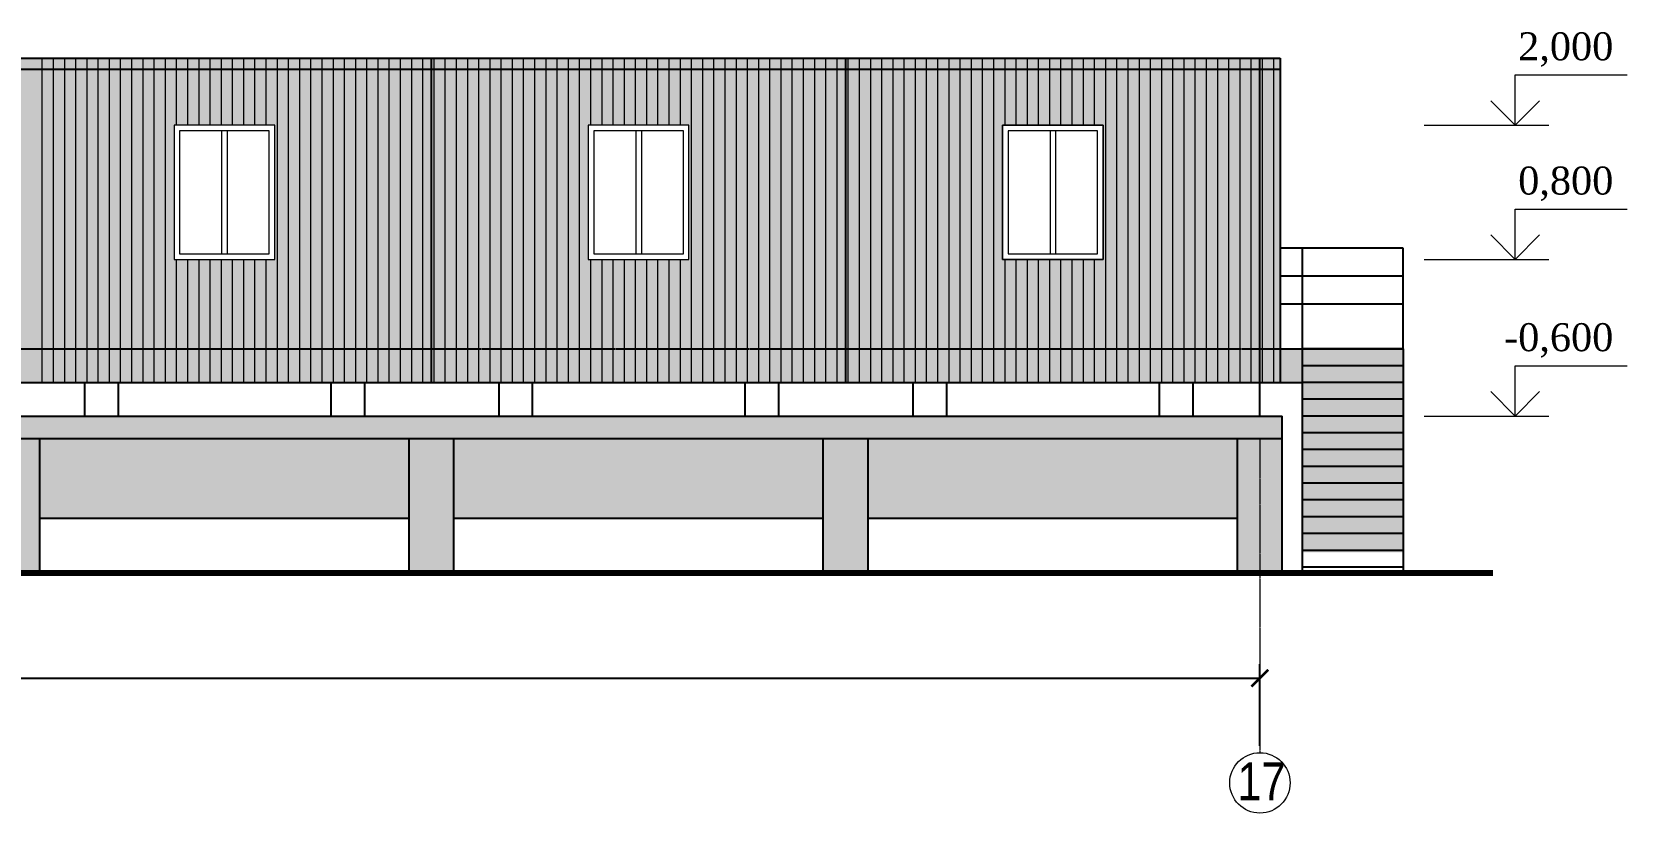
# Model space of a CAD drawing. Header units: millimetres. Extents: x 52 to 69096, y 37 to 64062.
# Drawn here: x 53061 to 67310, y 45498 to 52481 of the extents above; entities that cross this region are included whole.
import ezdxf

# ---------------------------------------------------------------- set-up
doc = ezdxf.new("R2010")
doc.units = ezdxf.units.MM
doc.linetypes.add('ACAD_ISO02W100', pattern=[15, 12, -3])
doc.linetypes.add('ACAD_ISO04W100', pattern=[30, 24, -3, 0, -3])
for name, color, linetype, lineweight, true_color in [('окна', 7, 'Continuous', 18, 0x000000), ('оси', 7, 'Continuous', 18, 0x000000), ('отметки', 7, 'Continuous', 18, 0x000000), ('отметки @ 100', 7, 'Continuous', 18, 0x000000), ('разрез', 7, 'Continuous', 25, 0x000000), ('разрез @ 5', 7, 'Continuous', 25, 0x000000), ('фасад', 7, 'Continuous', 25, 0x000000), ('фасад @ 100', 7, 'Continuous', 25, 0x000000), ('штриховка', 7, 'Continuous', 18, 0x000000)]:
    doc.layers.add(name, color=color, linetype=linetype, lineweight=lineweight, true_color=true_color)
doc.styles.get("Standard").update_dxf_attribs({"font": 'arial.ttf'})
doc.styles.add('стиль1', font='times.ttf', dxfattribs={"height": 3})
doc.styles.add('стиль6', font='ARIALN.TTF')
doc.dimstyles.new('Копиягг', dxfattribs={"dimtxt": 2, "dimasz": 1.5, "dimexe": 1.25, "dimexo": 0.625, "dimtad": 1, "dimdec": 0, "dimtxsty": 'Standard', "dimblk": 'ARCHTICK', "dimcen": 2.5, "dimadec": 0, "dimazin": 0, "dimtfac": 1, "dimtdec": 0, "dimtmove": 0, "dimatfit": 3, "dimfxl": 1, "dimarcsym": 0})

# ---------------------------------------------------------------- blocks, each defined once
blk = doc.blocks.new('_ArchTick')
at = {"color": 0, "linetype": 'ByBlock', "const_width": 0.15}
blk.add_lwpolyline([(-0.5, -0.5), (0.5, 0.5)], dxfattribs=at)
blk = doc.blocks.new('*D82')
at = {"layer": 'Defpoints', "color": 0, "linetype": 'ByBlock', "transparency": 16777216}
for p in [(64030, 46705), (4830, 46038), (64030, 46038)]:
    blk.add_point(p, dxfattribs=at)
at = {"layer": 'фасад', "color": 0, "linetype": 'ByBlock', "lineweight": -2, "transparency": 16777216}
for p, q in [((4830, 46101), (4830, 46830)), ((64030, 46101), (64030, 46830)), ((4830, 46705), (64030, 46705))]:
    blk.add_line(p, q, dxfattribs=at)
at = {"layer": 'фасад', "color": 0, "linetype": 'ByBlock', "lineweight": -2, "transparency": 16777216, "xscale": 150, "yscale": 150, "zscale": 150, "rotation": 180}
blk.add_blockref('_ArchTick', (4830, 46705), dxfattribs=at)
at = {"layer": 'фасад', "color": 0, "linetype": 'ByBlock', "lineweight": -2, "transparency": 16777216, "xscale": 150, "yscale": 150, "zscale": 150}
blk.add_blockref('_ArchTick', (64030, 46705), dxfattribs=at)
at = {"layer": 'фасад', "color": 0, "linetype": 'ByBlock', "transparency": 16777216, "insert": (34430, 46870), "char_height": 200, "attachment_point": 5}
blk.add_mtext('59200', dxfattribs=at)

msp = doc.modelspace()

# ---------------------------------------------------------------- hatches: boundary and pattern name
at = {"layer": 'фасад', "linetype": 'ByBlock', "true_color": 0xd11029, "transparency": 33554636}
h = msp.add_hatch(color=242, dxfattribs=at)
h.dxf.hatch_style = 1
h.paths.add_polyline_path([(64210.3, 52146.9), (15930.3, 52146.9), (4650.3, 52146.9), (4650.3, 49346.9), (15930.3, 49346.9), (39380.3, 49346.9), (39380.3, 49496.9), (39230.3, 49496.9), (39230.3, 49646.9), (40730.3, 49646.9), (40730.3, 49496.9), (40580.3, 49496.9), (40580.3, 49346.9), (64210.3, 49346.9)])
h.paths.add_polyline_path([(29330.3, 50446.9), (28430.3, 50446.9), (28430.3, 51646.9), (29330.3, 51646.9)], flags=16)
h.paths.add_polyline_path([(29280.3, 50496.9), (28480.3, 50496.9), (28480.3, 51596.9), (29280.3, 51596.9)], flags=0)
h.paths.add_polyline_path([(25630.3, 50446.9), (24730.3, 50446.9), (24730.3, 51646.9), (25630.3, 51646.9)], flags=16)
h.paths.add_polyline_path([(25580.3, 50496.9), (24780.3, 50496.9), (24780.3, 51596.9), (25580.3, 51596.9)], flags=0)
h.paths.add_polyline_path([(35830.3, 50446.9), (35830.3, 51646.9), (36730.3, 51646.9), (36730.3, 50446.9)], flags=16)
h.paths.add_polyline_path([(35880.3, 50496.9), (35880.3, 51596.9), (36680.3, 51596.9), (36680.3, 50496.9)], flags=0)
h.paths.add_polyline_path([(21930.3, 50446.9), (21030.3, 50446.9), (21030.3, 51646.9), (21930.3, 51646.9)], flags=16)
h.paths.add_polyline_path([(21880.3, 50496.9), (21080.3, 50496.9), (21080.3, 51596.9), (21880.3, 51596.9)], flags=0)
h.paths.add_polyline_path([(39380.3, 51746.9), (40580.3, 51746.9), (40580.3, 49646.9), (39380.3, 49646.9)], flags=16)
edge = h.paths.add_edge_path(flags=0)
edge.add_arc((39980.3, 51386.9), 160, 0, 360)
h.paths.add_polyline_path([(18230.3, 50446.9), (17330.3, 50446.9), (17330.3, 51646.9), (18230.3, 51646.9)], flags=16)
h.paths.add_polyline_path([(18180.3, 50496.9), (17380.3, 50496.9), (17380.3, 51596.9), (18180.3, 51596.9)], flags=0)
h.paths.add_polyline_path([(14530.3, 50446.9), (13630.3, 50446.9), (13630.3, 51646.9), (14530.3, 51646.9)], flags=16)
h.paths.add_polyline_path([(14480.3, 50496.9), (13680.3, 50496.9), (13680.3, 51596.9), (14480.3, 51596.9)], flags=0)
h.paths.add_polyline_path([(10830.3, 50446.9), (9930.3, 50446.9), (9930.3, 51646.9), (10830.3, 51646.9)], flags=16)
h.paths.add_polyline_path([(10780.3, 50496.9), (9980.3, 50496.9), (9980.3, 51596.9), (10780.3, 51596.9)], flags=0)
h.paths.add_polyline_path([(54330.3, 50446.9), (54330.3, 51646.9), (55230.3, 51646.9), (55230.3, 50446.9)], flags=16)
h.paths.add_polyline_path([(54380.3, 50496.9), (54380.3, 51596.9), (55180.3, 51596.9), (55180.3, 50496.9)], flags=0)
h.paths.add_polyline_path([(58030.3, 50446.9), (58030.3, 51646.9), (58930.3, 51646.9), (58930.3, 50446.9)], flags=16)
h.paths.add_polyline_path([(58080.3, 50496.9), (58080.3, 51596.9), (58880.3, 51596.9), (58880.3, 50496.9)], flags=0)
h.paths.add_polyline_path([(61730.3, 50446.9), (61730.3, 51646.9), (62630.3, 51646.9), (62630.3, 50446.9)], flags=16)
h.paths.add_polyline_path([(61780.3, 50496.9), (61780.3, 51596.9), (62580.3, 51596.9), (62580.3, 50496.9)], flags=0)
h.paths.add_polyline_path([(64210.3, 52246.9), (15930.3, 52246.9), (4650.3, 52246.9), (4650.3, 52146.9), (15930.3, 52146.9), (64210.3, 52146.9)])
at = {"layer": 'штриховка', "linetype": 'ByBlock', "true_color": 0x000000, "transparency": 33554534}
h = msp.add_hatch(color=18, dxfattribs=at)
h.dxf.hatch_style = 1
h.paths.add_polyline_path([(64210.3, 52146.9), (4650.3, 52146.9), (4650.3, 52096.9), (64210.3, 52096.9)])
h = msp.add_hatch(color=18, dxfattribs=at)
h.dxf.hatch_style = 1
h.paths.add_polyline_path([(64410.3, 49646.9), (64210.3, 49646.9), (64210.3, 49346.9), (64410.3, 49346.9)])
h = msp.add_hatch(color=18, dxfattribs=at)
h.dxf.hatch_style = 1
h.paths.add_polyline_path([(65310.3, 47996.9), (64410.3, 47996.9), (64410.3, 47846.9), (65310.3, 47846.9)])
h.paths.add_polyline_path([(65310.3, 47846.9), (64410.3, 47846.9), (64410.3, 47830.2), (65310.3, 47830.2)])
h.paths.add_polyline_path([(65310.3, 48146.9), (64410.3, 48146.9), (64410.3, 47996.9), (65310.3, 47996.9)])
h.paths.add_polyline_path([(65310.3, 49646.9), (64410.3, 49646.9), (64410.3, 48296.9), (65310.3, 48296.9)])
h.paths.add_polyline_path([(65310.3, 48296.9), (64410.3, 48296.9), (64410.3, 48146.9), (65310.3, 48146.9)])
h = msp.add_hatch(color=18, dxfattribs=at)
h.dxf.hatch_style = 1
h.paths.add_polyline_path([(64230.3, 49046.9), (40580.3, 49046.9), (40580.3, 48846.9), (64230.3, 48846.9)])
h = msp.add_hatch(color=18, dxfattribs=at)
h.dxf.hatch_style = 1
h.paths.add_polyline_path([(12030.3, 48846.9), (8730.3, 48846.9), (8730.3, 48130.9), (12030.3, 48130.9)])
h.paths.add_polyline_path([(15730.3, 48846.9), (12430.3, 48846.9), (12430.3, 48130.9), (15730.3, 48130.9)])
h.paths.add_polyline_path([(19430.3, 48846.9), (16130.3, 48846.9), (16130.3, 48130.9), (19430.3, 48130.9)])
h.paths.add_polyline_path([(23130.3, 48846.9), (19830.3, 48846.9), (19830.3, 48130.9), (23130.3, 48130.9)])
h.paths.add_polyline_path([(30530.3, 48846.9), (27230.3, 48846.9), (27230.3, 48130.9), (30530.3, 48130.9)])
h.paths.add_polyline_path([(26830.3, 48846.9), (23530.3, 48846.9), (23530.3, 48130.9), (26830.3, 48130.9)])
h.paths.add_polyline_path([(34230.3, 48846.9), (30930.3, 48846.9), (30930.3, 48130.9), (34230.3, 48130.9)])
h.paths.add_polyline_path([(37930.3, 48846.9), (34630.3, 48846.9), (34630.3, 48130.9), (37930.3, 48130.9)])
h.paths.add_polyline_path([(45330.3, 48846.9), (42030.3, 48846.9), (42030.3, 48130.9), (45330.3, 48130.9)])
h.paths.add_polyline_path([(41630.3, 48846.9), (40580.3, 48846.9), (40580.3, 48130.9), (41630.3, 48130.9)])
h.paths.add_polyline_path([(52730.3, 48846.9), (49430.3, 48846.9), (49430.3, 48130.9), (52730.3, 48130.9)])
h.paths.add_polyline_path([(49030.3, 48846.9), (45730.3, 48846.9), (45730.3, 48130.9), (49030.3, 48130.9)])
h.paths.add_polyline_path([(60130.3, 48846.9), (56830.3, 48846.9), (56830.3, 48130.9), (60130.3, 48130.9)])
h.paths.add_polyline_path([(56430.3, 48846.9), (53130.3, 48846.9), (53130.3, 48130.9), (56430.3, 48130.9)])
h.paths.add_polyline_path([(63830.3, 48846.9), (60530.3, 48846.9), (60530.3, 48130.9), (63830.3, 48130.9)])
h.paths.add_polyline_path([(60530.3, 48846.9), (60130.3, 48846.9), (60130.3, 47646.9), (60530.3, 47646.9)])
h.paths.add_polyline_path([(64230.3, 48846.9), (63830.3, 48846.9), (63830.3, 47646.9), (64230.3, 47646.9)])
h.paths.add_polyline_path([(56830.3, 48846.9), (56430.3, 48846.9), (56430.3, 47646.9), (56830.3, 47646.9)])
h.paths.add_polyline_path([(53130.3, 48846.9), (52730.3, 48846.9), (52730.3, 47646.9), (53130.3, 47646.9)])
h.paths.add_polyline_path([(49430.3, 48846.9), (49030.3, 48846.9), (49030.3, 47646.9), (49430.3, 47646.9)])
h.paths.add_polyline_path([(45730.3, 48846.9), (45330.3, 48846.9), (45330.3, 47646.9), (45730.3, 47646.9)])
h.paths.add_polyline_path([(42030.3, 48846.9), (41630.3, 48846.9), (41630.3, 47646.9), (42030.3, 47646.9)])
h.paths.add_polyline_path([(34630.3, 48846.9), (34230.3, 48846.9), (34230.3, 47646.9), (34630.3, 47646.9)])
h.paths.add_polyline_path([(30930.3, 48846.9), (30530.3, 48846.9), (30530.3, 48130.9), (30530.3, 47646.9), (30930.3, 47646.9)])
h.paths.add_polyline_path([(27230.3, 48846.9), (26830.3, 48846.9), (26830.3, 48130.9), (26830.3, 47646.9), (27230.3, 47646.9)])
h.paths.add_polyline_path([(23530.3, 48846.9), (23130.3, 48846.9), (23130.3, 48130.9), (23130.3, 47646.9), (23530.3, 47646.9)])
h.paths.add_polyline_path([(19830.3, 48846.9), (19430.3, 48846.9), (19430.3, 48130.9), (19430.3, 47646.9), (19830.3, 47646.9)])
h.paths.add_polyline_path([(16130.3, 48846.9), (15930.3, 48846.9), (15730.3, 48846.9), (15730.3, 48130.9), (15730.3, 47646.9), (16130.3, 47646.9)])
h.paths.add_polyline_path([(12430.3, 48846.9), (12030.3, 48846.9), (12030.3, 48130.9), (12030.3, 47646.9), (12430.3, 47646.9)])
h.paths.add_polyline_path([(8730.3, 48846.9), (8330.3, 48846.9), (8330.3, 47646.9), (8730.3, 47646.9)])

# ---------------------------------------------------------------- linework, layer by layer
at = {"layer": 'окна', "color": 250}
for p, q in [((54755.3, 51596.9), (54755.3, 50496.9)), ((54805.3, 51596.9), (54805.3, 50496.9)), ((58455.3, 51596.9), (58455.3, 50496.9)), ((58505.3, 51596.9), (58505.3, 50496.9)), ((62155.3, 51596.9), (62155.3, 50496.9)), ((62205.3, 51596.9), (62205.3, 50496.9))]:
    msp.add_line(p, q, dxfattribs=at)
for points in [[(54330.3, 50446.9), (55230.3, 50446.9), (55230.3, 51646.9), (54330.3, 51646.9)], [(54380.3, 50496.9), (55180.3, 50496.9), (55180.3, 51596.9), (54380.3, 51596.9)], [(58030.3, 50446.9), (58930.3, 50446.9), (58930.3, 51646.9), (58030.3, 51646.9)], [(58080.3, 50496.9), (58880.3, 50496.9), (58880.3, 51596.9), (58080.3, 51596.9)], [(61730.3, 50446.9), (62630.3, 50446.9), (62630.3, 51646.9), (61730.3, 51646.9)], [(61780.3, 50496.9), (62580.3, 50496.9), (62580.3, 51596.9), (61780.3, 51596.9)]]:
    msp.add_lwpolyline(points, close=True, dxfattribs=at)
at = {"layer": 'оси', "linetype": 'ACAD_ISO04W100', "ltscale": 0.5}
msp.add_line((64030.3, 48846.9), (64030.3, 46038.3), dxfattribs=at)
at = {"layer": 'отметки', "linetype": 'ByBlock'}
for p, q in [((66310.3, 51646.9), (66091.7, 51865.5)), ((66310.3, 51646.9), (66529, 51865.5)), ((65498.5, 51646.9), (66610.3, 51646.9)), ((66310.3, 50446.9), (66091.7, 50665.5)), ((66310.3, 50446.9), (66529, 50665.5)), ((65498.5, 50446.9), (66610.3, 50446.9)), ((66310.3, 49046.9), (66091.7, 49265.5)), ((66310.3, 49046.9), (66529, 49265.5)), ((65498.5, 49046.9), (66610.3, 49046.9))]:
    msp.add_line(p, q, dxfattribs=at)
for points in [[(66310.3, 51646.9), (66310.3, 52096.9), (67310.3, 52096.9)], [(66310.3, 50446.9), (66310.3, 50896.9), (67310.3, 50896.9)], [(66310.3, 49046.9), (66310.3, 49496.9), (67310.3, 49496.9)]]:
    msp.add_lwpolyline(points, dxfattribs=at)
at = {"layer": 'разрез', "linetype": 'ByBlock', "lineweight": 18}
msp.add_circle((64030.3, 45768.3), 270, dxfattribs=at)
at = {"layer": 'фасад'}
for p, q in [((15930.3, 52246.9), (64210.3, 52246.9)), ((64210.3, 52246.9), (64210.3, 49346.9)), ((15930.3, 52146.9), (64210.3, 52146.9)), ((65310.3, 49646.9), (64410.3, 49646.9)), ((65310.3, 49496.9), (64410.3, 49496.9)), ((15930.3, 49346.9), (64210.3, 49346.9)), ((65310.3, 49346.9), (64410.3, 49346.9)), ((65310.3, 49196.9), (64410.3, 49196.9)), ((15930.3, 49046.9), (64230.3, 49046.9)), ((65310.3, 49046.9), (64410.3, 49046.9)), ((65310.3, 48896.9), (64410.3, 48896.9)), ((40580.3, 48846.9), (64230.3, 48846.9)), ((53130.3, 47646.9), (53130.3, 48846.9)), ((56430.3, 47646.9), (56430.3, 48846.9)), ((56830.3, 47646.9), (56830.3, 48846.9)), ((60130.3, 47646.9), (60130.3, 48846.9)), ((60530.3, 47646.9), (60530.3, 48846.9)), ((63830.3, 47646.9), (63830.3, 48846.9)), ((64230.3, 47646.9), (64230.3, 48846.9)), ((65310.3, 48746.9), (64410.3, 48746.9)), ((65310.3, 48596.9), (64410.3, 48596.9)), ((65310.3, 48596.9), (64410.3, 48596.9)), ((65310.3, 48446.9), (64410.3, 48446.9)), ((65310.3, 48296.9), (64410.3, 48296.9)), ((65310.3, 48146.9), (64410.3, 48146.9)), ((65310.3, 47996.9), (64410.3, 47996.9)), ((65310.3, 47846.9), (64410.3, 47846.9)), ((65310.3, 47696.9), (64410.3, 47696.9))]:
    msp.add_line(p, q, dxfattribs=at)
at = {"layer": 'фасад', "linetype": 'ACAD_ISO02W100'}
for p, q in [((56630.3, 49346.9), (56630.3, 52246.9)), ((60330.3, 49346.9), (60330.3, 52246.9)), ((64030.3, 49346.9), (64030.3, 52246.9)), ((4650.3, 49646.9), (64210.3, 49646.9))]:
    msp.add_line(p, q, dxfattribs=at)
at = {"layer": 'фасад', "linetype": 'ByBlock'}
for p, q in [((65310.3, 50546.9), (64210.3, 50546.9)), ((64410.3, 49646.9), (64410.3, 50546.9)), ((65310.3, 49646.9), (65310.3, 50546.9)), ((65310.3, 50296.9), (64210.3, 50296.9)), ((65310.3, 50046.9), (64210.3, 50046.9)), ((53530.3, 49346.9), (53530.3, 49046.9)), ((53830.3, 49346.9), (53830.3, 49046.9)), ((55730.3, 49346.9), (55730.3, 49046.9)), ((56030.3, 49346.9), (56030.3, 49046.9)), ((57230.3, 49346.9), (57230.3, 49046.9)), ((57530.3, 49346.9), (57530.3, 49046.9)), ((59430.3, 49346.9), (59430.3, 49046.9)), ((59730.3, 49346.9), (59730.3, 49046.9)), ((60930.3, 49346.9), (60930.3, 49046.9)), ((61230.3, 49346.9), (61230.3, 49046.9)), ((63130.3, 49346.9), (63130.3, 49046.9)), ((63430.3, 49346.9), (63430.3, 49046.9)), ((64030.3, 49046.9), (64030.3, 49346.9)), ((64210.3, 49346.9), (64410.3, 49346.9)), ((64230.3, 48846.9), (64230.3, 49046.9)), ((56430.3, 48130.9), (53130.3, 48130.9)), ((60130.3, 48130.9), (56830.3, 48130.9)), ((63830.3, 48130.9), (60530.3, 48130.9))]:
    msp.add_line(p, q, dxfattribs=at)
at = {"layer": 'фасад', "lineweight": 80}
msp.add_line((1727.6, 47646.9), (66111.8, 47646.9), dxfattribs=at)
at = {"layer": 'фасад'}
msp.add_lwpolyline([(64210.3, 49646.9), (64410.3, 49646.9), (65310.3, 49646.9), (65310.3, 47646.9), (64410.3, 47646.9), (64410.3, 49646.9)], dxfattribs=at)
at = {"layer": 'штриховка', "linetype": 'ByBlock'}
for p, q in [((53150.3, 52246.9), (53150.3, 49346.9)), ((53250.3, 52246.9), (53250.3, 49346.9)), ((53350.3, 52246.9), (53350.3, 49346.9)), ((53450.3, 52246.9), (53450.3, 49346.9)), ((53550.3, 52246.9), (53550.3, 49346.9)), ((53650.3, 52246.9), (53650.3, 49346.9)), ((53750.3, 52246.9), (53750.3, 49346.9)), ((53850.3, 52246.9), (53850.3, 49346.9)), ((53950.3, 52246.9), (53950.3, 49346.9)), ((54050.3, 52246.9), (54050.3, 49346.9)), ((54150.3, 52246.9), (54150.3, 49346.9)), ((54250.3, 52246.9), (54250.3, 49346.9)), ((54350.3, 52246.9), (54350.3, 51646.9)), ((54450.3, 52246.9), (54450.3, 51646.9)), ((54550.3, 52246.9), (54550.3, 51646.9)), ((54650.3, 52246.9), (54650.3, 51646.9)), ((54750.3, 52246.9), (54750.3, 51646.9)), ((54850.3, 52246.9), (54850.3, 51646.9)), ((54950.3, 52246.9), (54950.3, 51646.9)), ((55050.3, 52246.9), (55050.3, 51646.9)), ((55150.3, 52246.9), (55150.3, 51646.9)), ((55250.3, 52246.9), (55250.3, 49346.9)), ((55350.3, 52246.9), (55350.3, 49346.9)), ((55450.3, 52246.9), (55450.3, 49346.9)), ((55550.3, 52246.9), (55550.3, 49346.9)), ((55650.3, 52246.9), (55650.3, 49346.9)), ((55750.3, 52246.9), (55750.3, 49346.9)), ((55850.3, 52246.9), (55850.3, 49346.9)), ((55950.3, 52246.9), (55950.3, 49346.9)), ((56050.3, 52246.9), (56050.3, 49346.9)), ((56150.3, 52246.9), (56150.3, 49346.9)), ((56250.3, 52246.9), (56250.3, 49346.9)), ((56350.3, 52246.9), (56350.3, 49346.9)), ((56450.3, 52246.9), (56450.3, 49346.9)), ((56550.3, 52246.9), (56550.3, 49346.9)), ((56650.3, 52246.9), (56650.3, 49346.9)), ((56750.3, 52246.9), (56750.3, 49346.9)), ((56850.3, 52246.9), (56850.3, 49346.9)), ((56950.3, 52246.9), (56950.3, 49346.9)), ((57050.3, 52246.9), (57050.3, 49346.9)), ((57150.3, 52246.9), (57150.3, 49346.9)), ((57250.3, 52246.9), (57250.3, 49346.9)), ((57350.3, 52246.9), (57350.3, 49346.9)), ((57450.3, 52246.9), (57450.3, 49346.9)), ((57550.3, 52246.9), (57550.3, 49346.9)), ((57650.3, 52246.9), (57650.3, 49346.9)), ((57750.3, 52246.9), (57750.3, 49346.9)), ((57850.3, 52246.9), (57850.3, 49346.9)), ((57950.3, 52246.9), (57950.3, 49346.9)), ((58050.3, 52246.9), (58050.3, 51646.9)), ((58150.3, 52246.9), (58150.3, 51646.9)), ((58250.3, 52246.9), (58250.3, 51646.9)), ((58350.3, 52246.9), (58350.3, 51646.9)), ((58450.3, 52246.9), (58450.3, 51646.9)), ((58550.3, 52246.9), (58550.3, 51646.9)), ((58650.3, 52246.9), (58650.3, 51646.9)), ((58750.3, 52246.9), (58750.3, 51646.9)), ((58850.3, 52246.9), (58850.3, 51646.9)), ((58950.3, 52246.9), (58950.3, 49346.9)), ((59050.3, 52246.9), (59050.3, 49346.9)), ((59150.3, 52246.9), (59150.3, 49346.9)), ((59250.3, 52246.9), (59250.3, 49346.9)), ((59350.3, 52246.9), (59350.3, 49346.9)), ((59450.3, 52246.9), (59450.3, 49346.9)), ((59550.3, 52246.9), (59550.3, 49346.9)), ((59650.3, 52246.9), (59650.3, 49346.9)), ((59750.3, 52246.9), (59750.3, 49346.9)), ((59850.3, 52246.9), (59850.3, 49346.9)), ((59950.3, 52246.9), (59950.3, 49346.9)), ((60050.3, 52246.9), (60050.3, 49346.9)), ((60150.3, 52246.9), (60150.3, 49346.9)), ((60250.3, 52246.9), (60250.3, 49346.9)), ((60350.3, 52246.9), (60350.3, 49346.9)), ((60450.3, 52246.9), (60450.3, 49346.9)), ((60550.3, 52246.9), (60550.3, 49346.9)), ((60650.3, 52246.9), (60650.3, 49346.9)), ((60750.3, 52246.9), (60750.3, 49346.9)), ((60850.3, 52246.9), (60850.3, 49346.9)), ((60950.3, 52246.9), (60950.3, 49346.9)), ((61050.3, 52246.9), (61050.3, 49346.9)), ((61150.3, 52246.9), (61150.3, 49346.9)), ((61250.3, 52246.9), (61250.3, 49346.9)), ((61350.3, 52246.9), (61350.3, 49346.9)), ((61450.3, 52246.9), (61450.3, 49346.9)), ((61550.3, 52246.9), (61550.3, 49346.9)), ((61650.3, 52246.9), (61650.3, 49346.9)), ((61750.3, 52246.9), (61750.3, 51646.9)), ((61850.3, 52246.9), (61850.3, 51646.9)), ((61950.3, 52246.9), (61950.3, 51646.9)), ((62050.3, 52246.9), (62050.3, 51646.9)), ((62150.3, 52246.9), (62150.3, 51646.9)), ((62250.3, 52246.9), (62250.3, 51646.9)), ((62350.3, 52246.9), (62350.3, 51646.9)), ((62450.3, 52246.9), (62450.3, 51646.9)), ((62550.3, 52246.9), (62550.3, 51646.9)), ((62650.3, 52246.9), (62650.3, 49346.9)), ((62750.3, 52246.9), (62750.3, 49346.9)), ((62850.3, 52246.9), (62850.3, 49346.9)), ((62950.3, 52246.9), (62950.3, 49346.9)), ((63050.3, 52246.9), (63050.3, 49346.9)), ((63150.3, 52246.9), (63150.3, 49346.9)), ((63250.3, 52246.9), (63250.3, 49346.9)), ((63350.3, 52246.9), (63350.3, 49346.9)), ((63450.3, 52246.9), (63450.3, 49346.9)), ((63550.3, 52246.9), (63550.3, 49346.9)), ((63650.3, 52246.9), (63650.3, 49346.9)), ((63750.3, 52246.9), (63750.3, 49346.9)), ((63850.3, 52246.9), (63850.3, 49346.9)), ((63950.3, 52246.9), (63950.3, 49346.9)), ((64050.3, 52246.9), (64050.3, 49346.9)), ((64150.3, 52246.9), (64150.3, 49346.9)), ((54350.3, 50446.9), (54350.3, 49346.9)), ((54450.3, 50446.9), (54450.3, 49346.9)), ((54550.3, 50446.9), (54550.3, 49346.9)), ((54650.3, 50446.9), (54650.3, 49346.9)), ((54750.3, 50446.9), (54750.3, 49346.9)), ((54850.3, 50446.9), (54850.3, 49346.9)), ((54950.3, 50446.9), (54950.3, 49346.9)), ((55050.3, 50446.9), (55050.3, 49346.9)), ((55150.3, 50446.9), (55150.3, 49346.9)), ((58050.3, 50446.9), (58050.3, 49346.9)), ((58150.3, 50446.9), (58150.3, 49346.9)), ((58250.3, 50446.9), (58250.3, 49346.9)), ((58350.3, 50446.9), (58350.3, 49346.9)), ((58450.3, 50446.9), (58450.3, 49346.9)), ((58550.3, 50446.9), (58550.3, 49346.9)), ((58650.3, 50446.9), (58650.3, 49346.9)), ((58750.3, 50446.9), (58750.3, 49346.9)), ((58850.3, 50446.9), (58850.3, 49346.9)), ((61750.3, 50446.9), (61750.3, 49346.9)), ((61850.3, 50446.9), (61850.3, 49346.9)), ((61950.3, 50446.9), (61950.3, 49346.9)), ((62050.3, 50446.9), (62050.3, 49346.9)), ((62150.3, 50446.9), (62150.3, 49346.9)), ((62250.3, 50446.9), (62250.3, 49346.9)), ((62350.3, 50446.9), (62350.3, 49346.9)), ((62450.3, 50446.9), (62450.3, 49346.9)), ((62550.3, 50446.9), (62550.3, 49346.9))]:
    msp.add_line(p, q, dxfattribs=at)
at = {"layer": 'штриховка', "color": 250, "linetype": 'ByBlock'}
msp.add_line((64210.3, 49346.9), (64210.3, 52246.9), dxfattribs=at)
msp.add_lwpolyline([(62630.3, 50446.9), (61730.3, 50446.9), (61730.3, 51646.9), (62630.3, 51646.9), (62630.3, 50446.9)], dxfattribs=at)

# ---------------------------------------------------------------- texts
at = {"layer": 'отметки @ 100', "linetype": 'ByBlock', "char_height": 250, "attachment_point": 3, "style": 'стиль1'}
for s, insert in [('2,000', (67187.1, 52476.8)), ('0,800', (67187.1, 51276.8)), ('-0,600', (67187.1, 49876.8))]:
    msp.add_mtext_dynamic_manual_height_columns(s, width=716.844, gutter_width=1500, heights=[0], dxfattribs=dict(at, insert=insert))
at = {"layer": 'разрез @ 5', "linetype": 'ByBlock', "lineweight": 18, "insert": (63829.5, 45950.7), "char_height": 337.5, "attachment_point": 1, "style": 'стиль6'}
msp.add_mtext_dynamic_manual_height_columns('17', width=253.168, gutter_width=75, heights=[0], dxfattribs=at)

# ---------------------------------------------------------------- dimensions: what is measured, and where the dimension line sits
at = {"layer": 'фасад @ 100', "linetype": 'ByBlock'}
dim = msp.add_linear_dim(base=(64030.3, 46705.4), p1=(4830.3, 46038.3), p2=(64030.3, 46038.3), dimstyle='Копиягг', override={"dimscale": 100, "dimtix": 0, "dimtofl": 1, "dimtmove": 0, "dimatfit": 3}, dxfattribs=at)
dim.commit()
dim.dimension.update_dxf_attribs({"geometry": '*D82', "text_midpoint": (34430.3, 46870)})

doc.saveas('drawing.dxf')
